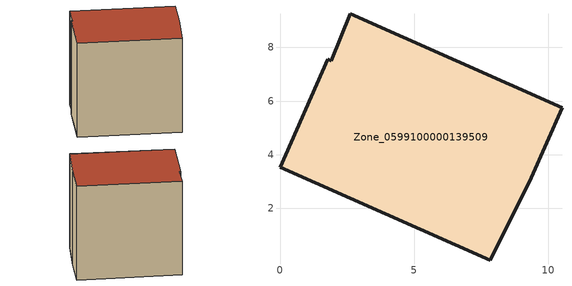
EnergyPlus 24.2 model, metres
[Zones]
Zone_0599100000139509
 floor ground (C_G): 9.37,3.15 7.84,0.06 0,3.54 1.78,7.57 1.91,7.51 2.62,9.25 10.52,5.75 z0
 wall outside (C_F): 10.52,5.75 2.62,9.25 1.91,7.51 1.78,7.57 0,3.54 7.84,0.06 9.37,3.15 10.52,5.75 z0:8.36
 roof outside (C_R): 9.37,3.15 10.52,5.75 2.62,9.25 1.91,7.51 1.78,7.57 0,3.54 7.84,0.06 z8.36
[BUILDING]
Pand.0599100000139509: North Axis=0; Terrain=City; Loads Convergence Tolerance Value=0.04; Temperature Convergence Tolerance Value=0.4; Solar Distribution=FullExterior; Maximum Number of Warmup Days=25; Minimum Number of Warmup Days=1
[Site:Location]
Rotterdam.The.Hague.AP_ZH_NLD Design_Conditions: Latitude=51.96; Longitude=4.45; Time Zone=1; Elevation=-4.5
[SITE:GROUNDTEMPERATURE:BUILDINGSURFACE]
18, 18, 18, 18, 18, 18, 18, 18, 18, 18, 18, 18
[MATERIAL] Thermal Absorptance=0.9; Solar Absorptance=0.7; Visible Absorptance=0.7
Name | Roughness | Thickness | Conductivity | Density | Specific Heat
G.TI.1946-1964 | MediumSmooth | 0.15 | 1 | 540 | 1210
F.TI.1946-1964 | Rough | 0.3 | 0.857143 | 1920 | 840
R.TI.1946-1964 | MediumRough | 0.2 | 0.277778 | 1500 | 1000
[CONSTRUCTION]
C_G: G.TI.1946-1964
C_F: F.TI.1946-1964
C_R: R.TI.1946-1964
[ZONE]
Zone_0599100000139509: Type=1; Multiplier=1; Ceiling Height=Autocalculate; Volume=Autocalculate; Floor Area=autocalculate; Part of Total Floor Area=Yes
[ZONEINFILTRATION:DESIGNFLOWRATE]
Infil_Zone_0599100000139509: Zone or ZoneList or Space or SpaceList=Zone_0599100000139509; Schedule=AlwaysOn; Design Flow Rate Calculation Method=Flow/Area; Flow Rate per Floor Area=0.003; Constant Term Coefficient=1; Temperature Term Coefficient=0; Velocity Term Coefficient=0; Velocity Squared Term Coefficient=0
[HVACTEMPLATE:ZONE:IDEALLOADSAIRSYSTEM]
Zone_0599100000139509: Maximum Heating Supply Air Temperature=50; Minimum Cooling Supply Air Temperature=13; Maximum Heating Supply Air Humidity Ratio=0.0156; Minimum Cooling Supply Air Humidity Ratio=0.0077; Heating Limit=NoLimit; Cooling Limit=NoLimit; Dehumidification Control Type=ConstantSensibleHeatRatio; Cooling Sensible Heat Ratio=0.7; Dehumidification Setpoint=60; Humidification Control Type=None; Humidification Setpoint=30; Outdoor Air Method=None; Outdoor Air Flow Rate per Person=0.00944; Outdoor Air Flow Rate per Zone Floor Area=0; Outdoor Air Flow Rate per Zone=0; Demand Controlled Ventilation Type=None; Outdoor Air Economizer Type=NoEconomizer; Heat Recovery Type=None; Sensible Heat Recovery Effectiveness=0.7; Latent Heat Recovery Effectiveness=0.65
[ZONECONTROL:THERMOSTAT]
ThermostatControl_Zone_0599100000139509: Zone or ZoneList=Zone_0599100000139509; Control Type Schedule=DualSetpointControlType; Control 1=Thermostat_Zone_0599100000139509; Temperature Difference Between Cutout And Setpoint=0
[THERMOSTATSETPOINT:DUALSETPOINT]
Thermostat_Zone_0599100000139509: Heating Setpoint Temperature Schedule=HeatingSetpoint_Zone_0599100000139509; Cooling Setpoint Temperature Schedule=CoolingSetpoint_Zone_0599100000139509
[SCHEDULE:COMPACT]
HeatingSetpoint_Zone_0599100000139509: Through: 12/31, For: AllDays, Until: 24:00, 21
CoolingSetpoint_Zone_0599100000139509: Through: 12/31, For: AllDays, Until: 24:00, 24
DualSetpointControlType: Through: 12/31, For: AllDays, Until: 24:00, 4
AlwaysOn: Through: 12/31, For: AllDays, Until: 24:00, 1
